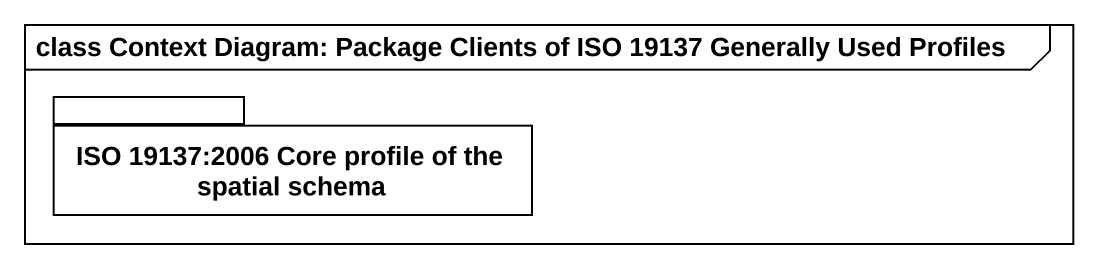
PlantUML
@startuml
mainframe class Context Diagram: Package Clients of ISO 19137 Generally Used Profiles
package "ISO 19137:2006 Core profile of the spatial schema" as ISO_19137_2006_Core_profile {
}
@enduml
